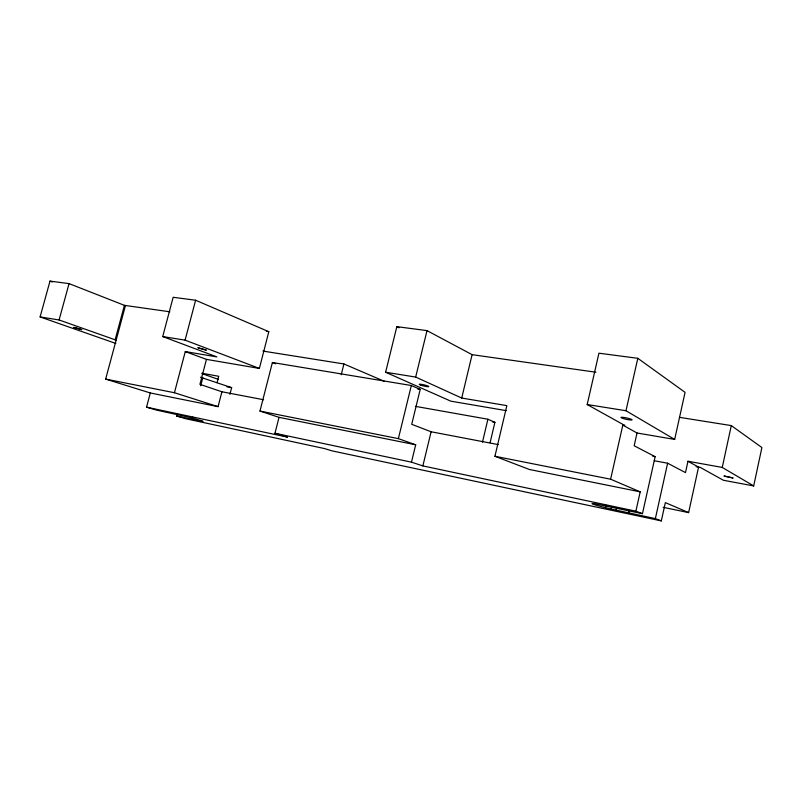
<?xml version="1.0" encoding="UTF-8"?>
<svg xmlns="http://www.w3.org/2000/svg" width="802" height="802" viewBox="0 0 802 802"><rect width="100%" height="100%" fill="white"/><g stroke="black" fill="none" stroke-linecap="round" stroke-linejoin="round"><path stroke-width="1.2" d="M696.106 466.664L700.286 467.426L723.424 480.268L753.69 485.932L761.9 447.546L731.294 425.591L679.414 417.331M753.69 485.932L722.251 467.436L731.294 425.591M722.251 467.436L687.976 461.25L685.489 472.599L667.625 463.215L654.252 460.749M663.094 507.305L688.617 512.608L698.562 467.115L687.976 461.25M688.617 512.608L665.349 502.613L661.319 520.889L655.364 518.613L667.625 463.215M637.029 433L674.672 439.426L685.068 392.348L637.811 358.304L598.934 353.201L587.184 404.529L624.788 425.451L622.813 425.12L610.613 479.205L640.197 491.847L635.886 511.175L642.452 513.681L655.134 456.679L634.171 445.762L637.029 433L622.813 425.12M655.364 518.613L611.204 509.09L611.746 506.674M616.126 510.202L616.668 507.786M628.678 512.889L629.219 510.453M674.672 439.426L625.971 410.734L637.811 358.304M611.204 509.09L605.56 507.716L606.101 505.31M640.197 491.847L529.34 469.471L494.924 456.268L506.854 405.632L461.711 398.053L415.677 377.07L385.612 372.248L396.84 326.655L427.005 330.614L472.097 354.664L595.906 372.228M482.453 442.223L487.897 419.235L415.406 406.353M490.092 442.684L494.904 422.313L487.897 419.235M461.711 398.053L472.097 354.664M635.886 511.175L422.865 465.902L411.476 462.163L415.687 444.789L398.373 438.634L259.968 411.065L272.399 362.504L411.326 385.511L420.208 389.421L411.717 424.318L431.105 431.767L498.192 444.589M422.865 465.902L431.105 431.767M398.373 438.634L411.326 385.511M415.677 377.07L427.005 330.614M341.231 374.724L343.918 363.958L262.896 351.065M125.473 305.492L105.653 379.095L174.445 392.729L185.282 351.587L206.445 359.376L199.919 384.338L221.913 391.767L218.054 406.644L150.315 392.97L146.545 407.165L287.557 437.14L274.986 433.26L279.026 417.351L259.968 411.065M229.913 394.353L231.648 387.657L200.46 377.241M206.445 359.376L259.377 368.429L268.81 331.697L195.618 300.229L173.152 297.281L162.716 336.569L216.871 356.9L185.282 351.587M217.061 382.684L218.725 376.288L202.044 373.251M177.272 413.642L176.64 416.027L191.939 419.306L192.57 416.89M200.711 385.742L202.816 377.672M259.377 368.429L185.092 340.148L195.618 300.229M124.42 305.351L69.062 283.617L49.995 281.111L40.1 316.93L59.087 319.968L115.137 339.797L124.42 305.351L169.844 311.788M59.087 319.968L69.062 283.617M115.137 339.797L116.17 339.968M266.354 331.336L268.81 331.697M162.716 336.569L185.092 340.148M587.184 404.529L625.971 410.734M417.742 389.01L420.208 389.421M506.262 410.644L450.854 401.17L385.612 372.248M492.438 421.872L494.904 422.313M652.758 456.248L655.134 456.679M226.996 386.785L231.648 387.657M221.913 391.767L263.597 399.737M494.924 456.268L610.613 479.205M279.026 417.351L415.687 444.789M274.986 433.26L411.476 462.163M642.452 513.681L594.573 503.706A19.819 0.972 13.2 0 0 592.598 503.967L594.743 504.749A19.819 0.972 13.2 0 0 605.56 507.716M191.939 419.306L202.936 421.491A15.178 0.591 14.2 0 0 200.66 420.489L197.653 419.586A15.178 0.591 14.2 0 0 187.307 416.85L156.57 410.123L146.545 407.165M661.319 520.889L332.078 450.874L324.439 448.549L186.084 418.804L176.64 416.027M105.653 379.095L150.315 392.97M174.445 392.729L218.054 406.644M40.1 316.93L115.879 343.467M201.984 373.632L218.214 379.326M49.995 281.111L52.3 282.003M272.399 362.504L275.667 363.787M343.918 363.958L384.148 381.231M396.84 326.655L399.055 327.797M73.954 327.406L81.704 329.602L73.954 327.406M724.176 476.047L732.928 477.972L724.176 476.047M198.034 347.797L206.214 350.103L198.034 347.797M631.745 419.546L631.144 419.245A5.644 0.712 12.2 0 0 621.831 417.251A5.644 0.712 12.2 0 0 625.7 419.195A5.644 0.712 12.2 0 0 631.745 419.546M420.659 385.09A4.922 0.581 13.5 0 0 428.659 386.714A4.922 0.581 13.5 0 0 422.744 384.579A4.922 0.581 13.5 0 0 420.659 385.09"/></g></svg>
